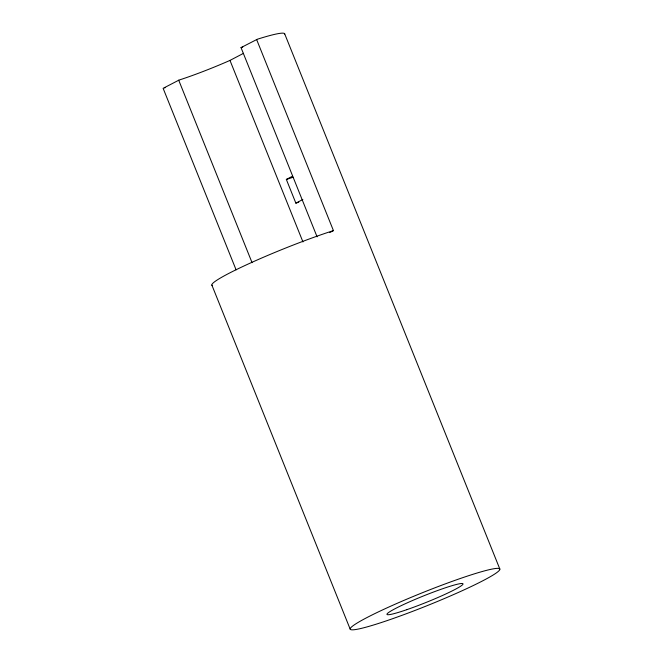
<?xml version="1.0" encoding="UTF-8"?>
<svg xmlns="http://www.w3.org/2000/svg" width="663" height="663" viewBox="0 0 663 663"><rect width="100%" height="100%" fill="white"/><g stroke="black" fill="none" stroke-linecap="round" stroke-linejoin="round"><path stroke-width="0.99" d="M236.103 269.866L163.123 88.32L178.977 80.09A53.761 4.591 -21.9 0 0 229.978 60.408L243.528 53.322M317.088 236.84L241.025 47.612L257.31 39.25A80.637 6.887 -21.9 0 1 281.941 33.167L282.289 33.15A80.637 6.887 -21.9 0 1 284.725 34.103M298.773 202.215L295.864 203.143L286.341 179.441L292.441 176.25M295.864 203.143L302.85 199.497M329.776 232.531L333.439 230.616L256.598 39.473M286.341 179.441L293.121 177.27M241.025 47.612L241.423 47.487A53.761 4.591 -21.9 0 1 242.757 47.065M333.439 230.616L333.124 230.716A80.637 6.887 -21.9 0 0 249.636 263.368A80.637 6.887 -21.9 0 0 212.508 285.604M284.692 33.854L499.844 569.061A80.637 6.887 -21.9 0 1 389.488 619.789A80.637 6.887 -21.9 0 1 385.7 608.46A80.637 6.887 -21.9 0 1 499.844 569.061M229.978 60.408L302.958 241.945M178.703 80.182L252.064 262.681M211.87 285.09L350.18 629.146M165.518 87.549A80.637 6.887 -21.9 0 1 164.465 87.889M406.8 609.67A40.94 3.497 -21.9 0 0 463.006 583.863A40.94 3.497 -21.9 0 0 405.226 603.769A40.94 3.497 -21.9 0 0 406.8 609.67"/></g></svg>
